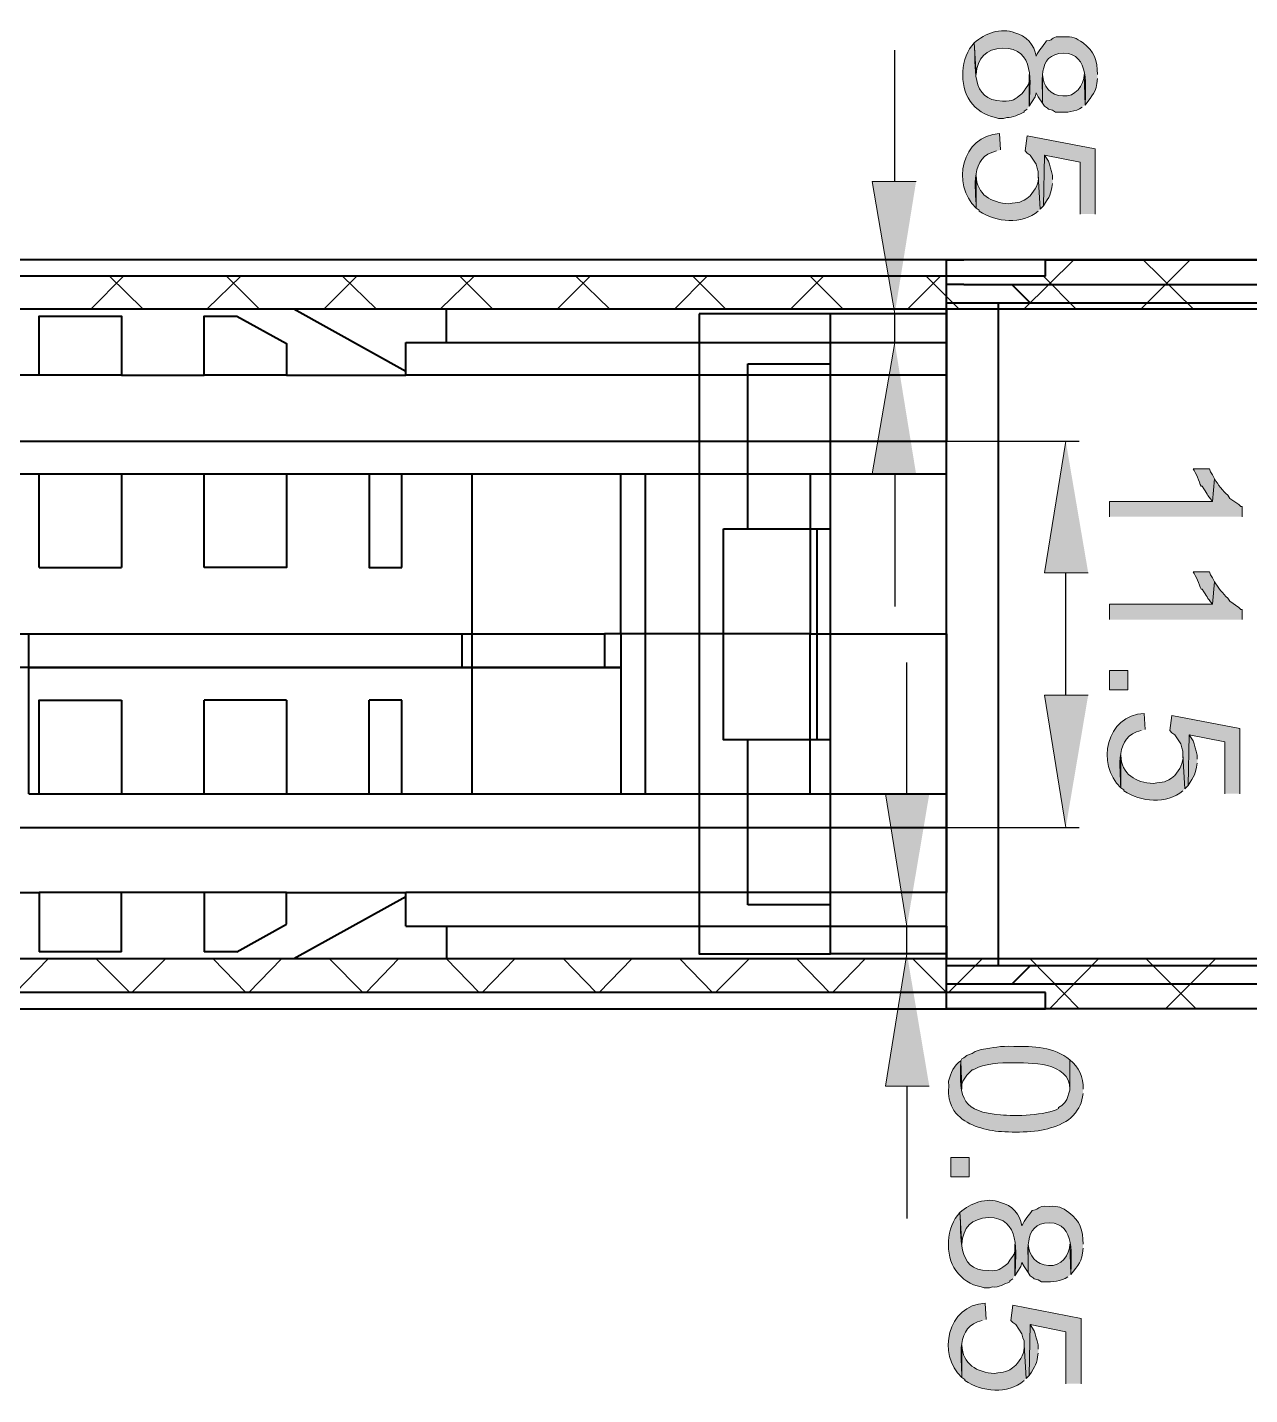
# Model space of a CAD drawing. Header units: inches. Extents: x 3 to 207, y 6 to 294.
# Drawn here: x 95.2 to 120.6, y 123.18 to 151.59 of the extents above; entities that cross this region are included whole.
import ezdxf

# ---------------------------------------------------------------- set-up
doc = ezdxf.new("R2010")
doc.units = ezdxf.units.IN
doc.header["$MEASUREMENT"] = 0
doc.layers.add('图层 1', color=7, linetype='Continuous')

msp = doc.modelspace()

# ---------------------------------------------------------------- hatches: boundary and pattern name
at = {"layer": '图层 1', "true_color": 0xffffff}
h = msp.add_hatch(color=7, dxfattribs=at)
edge = h.paths.add_edge_path()
edge.add_spline(control_points=[(117.433, 150.608), (117.43, 150.902), (117.374, 151.088), (117.136, 151.264), (116.987, 151.371), (116.921, 151.403), (116.734, 151.391), (116.432, 151.409), (116.569, 151.331), (116.374, 151.306), (116.301, 151.198), (116.217, 151.123), (116.163, 150.989), (116.124, 151.221), (115.949, 151.42), (115.718, 151.476), (115.427, 151.589), (115.092, 151.461), (114.872, 151.264), (114.872, 151.264), (114.914, 150.608), (114.914, 150.608), (114.932, 150.954), (115.119, 151.14), (115.464, 151.158), (116.147, 151.161), (116.033, 150.43), (116.015, 149.952), (116.015, 149.952), (116.141, 150.142), (116.141, 150.142), (116.141, 150.142), (116.163, 150.227), (116.163, 150.227), (116.163, 150.227), (116.205, 150.142), (116.205, 150.142), (116.205, 150.142), (116.29, 150.015), (116.29, 150.015), (116.316, 150.41), (116.146, 151.035), (116.734, 151.052), (117.281, 151.047), (117.181, 150.32), (117.179, 149.973), (117.331, 150.188), (117.413, 150.223), (117.433, 150.523)], knot_values=[0, 0, 0, 0, 0.352778, 0.352778, 0.352778, 0.705556, 0.705556, 0.705556, 1.058333, 1.058333, 1.058333, 1.411111, 1.411111, 1.411111, 1.763889, 1.763889, 1.763889, 2.116667, 2.116667, 2.116667, 2.469444, 2.469444, 2.469444, 2.822222, 2.822222, 2.822222, 3.175, 3.175, 3.175, 3.527778, 3.527778, 3.527778, 3.880556, 3.880556, 3.880556, 4.233333, 4.233333, 4.233333, 4.586111, 4.586111, 4.586111, 4.938889, 4.938889, 4.938889, 5.291667, 5.291667, 5.291667, 5.644444, 5.644444, 5.644444, 5.644444], degree=3, periodic=0)
edge.add_line((117.433, 150.523), (117.433, 150.608))
h = msp.add_hatch(color=7, dxfattribs=at)
edge = h.paths.add_edge_path()
edge.add_spline(control_points=[(116.015, 149.952), (116.015, 149.952), (116.015, 150.608), (116.015, 150.608), (116.026, 150.36), (115.992, 150.414), (115.866, 150.206), (115.697, 150.083), (115.695, 150.046), (115.464, 150.058), (114.77, 150.059), (114.922, 150.784), (114.872, 151.264), (114.584, 150.969), (114.56, 150.379), (114.787, 150.058), (114.926, 149.871), (115.084, 149.766), (115.316, 149.719), (115.316, 149.719), (115.379, 149.698), (115.379, 149.698), (115.379, 149.698), (115.485, 149.698), (115.485, 149.698), (115.485, 149.698), (115.549, 149.719), (115.549, 149.719), (115.681, 149.702), (115.793, 149.781), (115.909, 149.825), (115.909, 149.825), (115.909, 149.846), (115.909, 149.846), (115.909, 149.846), (115.972, 149.888), (115.972, 149.888)], knot_values=[0, 0, 0, 0, 0.352778, 0.352778, 0.352778, 0.705556, 0.705556, 0.705556, 1.058333, 1.058333, 1.058333, 1.411111, 1.411111, 1.411111, 1.763889, 1.763889, 1.763889, 2.116667, 2.116667, 2.116667, 2.469444, 2.469444, 2.469444, 2.822222, 2.822222, 2.822222, 3.175, 3.175, 3.175, 3.527778, 3.527778, 3.527778, 3.880556, 3.880556, 3.880556, 4.233333, 4.233333, 4.233333, 4.233333], degree=3, periodic=0)
edge.add_line((115.972, 149.888), (116.015, 149.952))
h = msp.add_hatch(color=7, dxfattribs=at)
edge = h.paths.add_edge_path()
edge.add_spline(control_points=[(117.179, 149.973), (117.179, 149.973), (117.157, 150.608), (117.157, 150.608), (117.154, 150.386), (116.974, 150.132), (116.713, 150.163), (116.455, 150.175), (116.308, 150.364), (116.29, 150.608), (116.29, 150.608), (116.29, 150.015), (116.29, 150.015), (116.29, 150.015), (116.332, 149.952), (116.332, 149.952), (116.332, 149.952), (116.396, 149.909), (116.396, 149.909), (116.396, 149.909), (116.417, 149.888), (116.417, 149.888), (116.417, 149.888), (116.501, 149.867), (116.501, 149.867), (116.501, 149.867), (116.565, 149.825), (116.565, 149.825), (116.565, 149.825), (116.628, 149.825), (116.628, 149.825), (116.795, 149.817), (116.975, 149.83), (117.115, 149.931)], knot_values=[0, 0, 0, 0, 0.352778, 0.352778, 0.352778, 0.705556, 0.705556, 0.705556, 1.058333, 1.058333, 1.058333, 1.411111, 1.411111, 1.411111, 1.763889, 1.763889, 1.763889, 2.116667, 2.116667, 2.116667, 2.469444, 2.469444, 2.469444, 2.822222, 2.822222, 2.822222, 3.175, 3.175, 3.175, 3.527778, 3.527778, 3.527778, 3.880556, 3.880556, 3.880556, 3.880556], degree=3, periodic=0)
edge.add_line((117.115, 149.931), (117.179, 149.973))
h = msp.add_hatch(color=7, dxfattribs=at)
edge = h.paths.add_edge_path()
edge.add_spline(control_points=[(115.422, 149.042), (115.422, 149.042), (115.401, 149.38), (115.401, 149.38), (114.605, 149.347), (114.394, 148.312), (114.914, 147.835), (114.907, 148.267), (114.773, 148.9), (115.337, 149.02)], knot_values=[0, 0, 0, 0, 0.352778, 0.352778, 0.352778, 0.705556, 0.705556, 0.705556, 1.058333, 1.058333, 1.058333, 1.058333], degree=3, periodic=0)
edge.add_line((115.337, 149.02), (115.422, 149.042))
for points in [[(117.39, 147.708), (117.39, 149.063), (115.972, 149.338), (115.93, 149.02), (115.972, 148.978), (116.036, 148.936), (116.163, 148.745), (116.184, 148.661), (116.205, 148.597), (116.205, 148.512), (116.247, 147.814), (116.311, 147.877), (116.332, 148.936), (117.073, 148.787), (117.073, 147.708)], [(113.665, 148.385), (112.755, 148.385), (113.221, 145.634)], [(113.665, 142.311), (112.755, 142.311), (113.221, 145.041)], [(117.242, 140.257), (116.332, 140.257), (116.776, 142.988)], [(117.242, 137.717), (116.332, 137.717), (116.776, 134.966)], [(120.396, 135.664), (120.396, 137.019), (118.978, 137.294), (118.935, 136.977), (118.978, 136.934), (119.041, 136.892), (119.168, 136.701), (119.19, 136.617), (119.211, 136.553), (119.211, 136.469), (119.253, 135.77), (119.316, 135.834), (119.338, 136.892), (120.078, 136.744), (120.078, 135.664)], [(113.94, 135.664), (113.03, 135.664), (113.475, 132.912)], [(113.94, 129.589), (113.03, 129.589), (113.475, 132.341)], [(117.094, 123.409), (117.094, 124.763), (115.676, 125.039), (115.634, 124.721), (115.676, 124.679), (115.739, 124.636), (115.866, 124.446), (115.887, 124.361), (115.909, 124.298), (115.909, 124.213), (115.951, 123.515), (116.015, 123.578), (116.036, 124.636), (116.776, 124.488), (116.776, 123.409)]]:
    msp.add_hatch(color=7, dxfattribs=at).paths.add_polyline_path(points)
h = msp.add_hatch(color=7, dxfattribs=at)
edge = h.paths.add_edge_path()
edge.add_spline(control_points=[(116.501, 148.428), (116.501, 148.428), (116.501, 148.512), (116.501, 148.512), (116.501, 148.512), (116.48, 148.597), (116.48, 148.597), (116.48, 148.597), (116.459, 148.661), (116.459, 148.661), (116.459, 148.661), (116.438, 148.745), (116.438, 148.745), (116.438, 148.745), (116.417, 148.809), (116.417, 148.809), (116.417, 148.809), (116.332, 148.936), (116.332, 148.936), (116.332, 148.936), (116.311, 147.877), (116.311, 147.877), (116.446, 148.089), (116.465, 148.109), (116.501, 148.343)], knot_values=[0, 0, 0, 0, 0.352778, 0.352778, 0.352778, 0.705556, 0.705556, 0.705556, 1.058333, 1.058333, 1.058333, 1.411111, 1.411111, 1.411111, 1.763889, 1.763889, 1.763889, 2.116667, 2.116667, 2.116667, 2.469444, 2.469444, 2.469444, 2.822222, 2.822222, 2.822222, 2.822222], degree=3, periodic=0)
edge.add_line((116.501, 148.343), (116.501, 148.428))
h = msp.add_hatch(color=7, dxfattribs=at)
edge = h.paths.add_edge_path()
edge.add_spline(control_points=[(116.247, 147.814), (116.247, 147.814), (116.205, 148.512), (116.205, 148.512), (116.221, 148.338), (116.137, 148.217), (116.036, 148.089), (115.838, 147.92), (115.806, 147.969), (115.591, 147.92), (115.227, 147.948), (114.924, 148.107), (114.914, 148.512), (114.914, 148.512), (114.914, 147.835), (114.914, 147.835), (114.914, 147.835), (114.977, 147.793), (114.977, 147.793), (114.977, 147.793), (114.977, 147.772), (114.977, 147.772), (115.333, 147.538), (115.861, 147.48), (116.205, 147.772)], knot_values=[0, 0, 0, 0, 0.352778, 0.352778, 0.352778, 0.705556, 0.705556, 0.705556, 1.058333, 1.058333, 1.058333, 1.411111, 1.411111, 1.411111, 1.763889, 1.763889, 1.763889, 2.116667, 2.116667, 2.116667, 2.469444, 2.469444, 2.469444, 2.822222, 2.822222, 2.822222, 2.822222], degree=3, periodic=0)
edge.add_line((116.205, 147.772), (116.247, 147.814))
h = msp.add_hatch(color=7, dxfattribs=at)
edge = h.paths.add_edge_path()
edge.add_spline(control_points=[(119.867, 142.205), (119.867, 142.205), (119.825, 142.289), (119.825, 142.289), (119.825, 142.289), (119.782, 142.353), (119.782, 142.353), (119.782, 142.353), (119.761, 142.416), (119.761, 142.416), (119.761, 142.416), (119.422, 142.416), (119.422, 142.416), (119.485, 142.34), (119.538, 142.145), (119.592, 142.056), (119.592, 142.056), (119.613, 142.056), (119.613, 142.056), (119.713, 141.889), (119.704, 141.892), (119.825, 141.739)], knot_values=[0, 0, 0, 0, 0.352778, 0.352778, 0.352778, 0.705556, 0.705556, 0.705556, 1.058333, 1.058333, 1.058333, 1.411111, 1.411111, 1.411111, 1.763889, 1.763889, 1.763889, 2.116667, 2.116667, 2.116667, 2.469444, 2.469444, 2.469444, 2.469444], degree=3, periodic=0)
edge.add_line((119.825, 141.739), (119.867, 142.205))
h = msp.add_hatch(color=7, dxfattribs=at)
edge = h.paths.add_edge_path()
edge.add_spline(control_points=[(120.438, 141.422), (120.438, 141.422), (120.438, 141.633), (120.438, 141.633), (120.438, 141.633), (120.417, 141.633), (120.417, 141.633), (120.417, 141.633), (120.375, 141.675), (120.375, 141.675), (120.375, 141.675), (120.184, 141.803), (120.184, 141.803), (120.184, 141.803), (120.142, 141.866), (120.142, 141.866), (120.044, 141.954), (119.938, 142.094), (119.867, 142.205), (119.867, 142.205), (119.825, 141.739), (119.825, 141.739), (119.825, 141.739), (117.687, 141.739), (117.687, 141.739), (117.687, 141.739), (117.687, 141.422), (117.687, 141.422)], knot_values=[0, 0, 0, 0, 0.352778, 0.352778, 0.352778, 0.705556, 0.705556, 0.705556, 1.058333, 1.058333, 1.058333, 1.411111, 1.411111, 1.411111, 1.763889, 1.763889, 1.763889, 2.116667, 2.116667, 2.116667, 2.469444, 2.469444, 2.469444, 2.822222, 2.822222, 2.822222, 3.175, 3.175, 3.175, 3.175], degree=3, periodic=0)
edge.add_line((117.687, 141.422), (120.438, 141.422))
h = msp.add_hatch(color=7, dxfattribs=at)
edge = h.paths.add_edge_path()
edge.add_spline(control_points=[(120.438, 139.284), (120.438, 139.284), (120.438, 139.495), (120.438, 139.495), (120.438, 139.495), (120.417, 139.495), (120.417, 139.495), (120.417, 139.495), (120.375, 139.538), (120.375, 139.538), (120.375, 139.538), (120.184, 139.665), (120.184, 139.665), (120.184, 139.665), (120.142, 139.728), (120.142, 139.728), (120.044, 139.817), (119.938, 139.956), (119.867, 140.067), (119.867, 140.067), (119.825, 139.601), (119.825, 139.601), (119.825, 139.601), (117.687, 139.601), (117.687, 139.601), (117.687, 139.601), (117.687, 139.284), (117.687, 139.284)], knot_values=[0, 0, 0, 0, 0.352778, 0.352778, 0.352778, 0.705556, 0.705556, 0.705556, 1.058333, 1.058333, 1.058333, 1.411111, 1.411111, 1.411111, 1.763889, 1.763889, 1.763889, 2.116667, 2.116667, 2.116667, 2.469444, 2.469444, 2.469444, 2.822222, 2.822222, 2.822222, 3.175, 3.175, 3.175, 3.175], degree=3, periodic=0)
edge.add_line((117.687, 139.284), (120.438, 139.284))
h = msp.add_hatch(color=7, dxfattribs=at)
edge = h.paths.add_edge_path()
edge.add_spline(control_points=[(119.867, 140.067), (119.867, 140.067), (119.825, 140.152), (119.825, 140.152), (119.825, 140.152), (119.782, 140.215), (119.782, 140.215), (119.782, 140.215), (119.761, 140.278), (119.761, 140.278), (119.761, 140.278), (119.422, 140.278), (119.422, 140.278), (119.485, 140.202), (119.538, 140.007), (119.592, 139.919), (119.592, 139.919), (119.613, 139.919), (119.613, 139.919), (119.713, 139.751), (119.704, 139.754), (119.825, 139.601)], knot_values=[0, 0, 0, 0, 0.352778, 0.352778, 0.352778, 0.705556, 0.705556, 0.705556, 1.058333, 1.058333, 1.058333, 1.411111, 1.411111, 1.411111, 1.763889, 1.763889, 1.763889, 2.116667, 2.116667, 2.116667, 2.469444, 2.469444, 2.469444, 2.469444], degree=3, periodic=0)
edge.add_line((119.825, 139.601), (119.867, 140.067))
h = msp.add_hatch(color=7, dxfattribs=at)
h.dxf.hatch_style = 2
h.paths.add_polyline_path([(117.687, 137.823), (118.068, 137.823), (118.068, 138.225), (117.687, 138.225)])
h = msp.add_hatch(color=7, dxfattribs=at)
edge = h.paths.add_edge_path()
edge.add_spline(control_points=[(118.428, 136.998), (118.428, 136.998), (118.406, 137.336), (118.406, 137.336), (117.611, 137.303), (117.4, 136.269), (117.919, 135.791), (117.913, 136.223), (117.779, 136.856), (118.343, 136.977)], knot_values=[0, 0, 0, 0, 0.352778, 0.352778, 0.352778, 0.705556, 0.705556, 0.705556, 1.058333, 1.058333, 1.058333, 1.058333], degree=3, periodic=0)
edge.add_line((118.343, 136.977), (118.428, 136.998))
h = msp.add_hatch(color=7, dxfattribs=at)
edge = h.paths.add_edge_path()
edge.add_spline(control_points=[(119.507, 136.384), (119.507, 136.384), (119.507, 136.469), (119.507, 136.469), (119.507, 136.469), (119.486, 136.553), (119.486, 136.553), (119.486, 136.553), (119.465, 136.617), (119.465, 136.617), (119.465, 136.617), (119.444, 136.701), (119.444, 136.701), (119.444, 136.701), (119.422, 136.765), (119.422, 136.765), (119.422, 136.765), (119.338, 136.892), (119.338, 136.892), (119.338, 136.892), (119.316, 135.834), (119.316, 135.834), (119.451, 136.045), (119.47, 136.065), (119.507, 136.299)], knot_values=[0, 0, 0, 0, 0.352778, 0.352778, 0.352778, 0.705556, 0.705556, 0.705556, 1.058333, 1.058333, 1.058333, 1.411111, 1.411111, 1.411111, 1.763889, 1.763889, 1.763889, 2.116667, 2.116667, 2.116667, 2.469444, 2.469444, 2.469444, 2.822222, 2.822222, 2.822222, 2.822222], degree=3, periodic=0)
edge.add_line((119.507, 136.299), (119.507, 136.384))
h = msp.add_hatch(color=7, dxfattribs=at)
edge = h.paths.add_edge_path()
edge.add_spline(control_points=[(119.253, 135.77), (119.253, 135.77), (119.211, 136.469), (119.211, 136.469), (119.226, 136.295), (119.142, 136.173), (119.041, 136.045), (118.844, 135.877), (118.811, 135.925), (118.597, 135.876), (118.233, 135.904), (117.93, 136.063), (117.919, 136.469), (117.919, 136.469), (117.919, 135.791), (117.919, 135.791), (117.919, 135.791), (117.983, 135.749), (117.983, 135.749), (117.983, 135.749), (117.983, 135.728), (117.983, 135.728), (118.339, 135.494), (118.867, 135.436), (119.211, 135.728)], knot_values=[0, 0, 0, 0, 0.352778, 0.352778, 0.352778, 0.705556, 0.705556, 0.705556, 1.058333, 1.058333, 1.058333, 1.411111, 1.411111, 1.411111, 1.763889, 1.763889, 1.763889, 2.116667, 2.116667, 2.116667, 2.469444, 2.469444, 2.469444, 2.822222, 2.822222, 2.822222, 2.822222], degree=3, periodic=0)
edge.add_line((119.211, 135.728), (119.253, 135.77))
h = msp.add_hatch(color=7, dxfattribs=at)
edge = h.paths.add_edge_path()
edge.add_spline(control_points=[(116.861, 130.14), (116.533, 130.405), (116.102, 130.423), (115.697, 130.415), (115.391, 130.432), (115.293, 130.386), (115.02, 130.351), (115.02, 130.351), (114.893, 130.309), (114.893, 130.309), (114.893, 130.309), (114.829, 130.267), (114.829, 130.267), (114.829, 130.267), (114.766, 130.246), (114.766, 130.246), (114.766, 130.246), (114.723, 130.224), (114.723, 130.224), (114.723, 130.224), (114.66, 130.182), (114.66, 130.182), (114.66, 130.182), (114.618, 130.161), (114.618, 130.161), (114.618, 130.161), (114.596, 130.119), (114.596, 130.119), (114.596, 130.119), (114.618, 129.526), (114.618, 129.526), (114.618, 129.526), (114.618, 129.632), (114.618, 129.632), (114.618, 129.632), (114.639, 129.695), (114.639, 129.695), (114.639, 129.695), (114.723, 129.822), (114.723, 129.822), (114.723, 129.822), (114.829, 129.928), (114.829, 129.928), (114.829, 129.928), (114.85, 129.928), (114.85, 129.928), (114.85, 129.928), (114.893, 129.949), (114.893, 129.949), (115.038, 130.051), (115.459, 130.08), (115.634, 130.076), (116.03, 130.074), (116.859, 130.103), (116.861, 129.526)], knot_values=[0, 0, 0, 0, 0.352778, 0.352778, 0.352778, 0.705556, 0.705556, 0.705556, 1.058333, 1.058333, 1.058333, 1.411111, 1.411111, 1.411111, 1.763889, 1.763889, 1.763889, 2.116667, 2.116667, 2.116667, 2.469444, 2.469444, 2.469444, 2.822222, 2.822222, 2.822222, 3.175, 3.175, 3.175, 3.527778, 3.527778, 3.527778, 3.880556, 3.880556, 3.880556, 4.233333, 4.233333, 4.233333, 4.586111, 4.586111, 4.586111, 4.938889, 4.938889, 4.938889, 5.291667, 5.291667, 5.291667, 5.644444, 5.644444, 5.644444, 5.997222, 5.997222, 5.997222, 6.35, 6.35, 6.35, 6.35], degree=3, periodic=0)
edge.add_line((116.861, 129.526), (116.861, 130.14))
h = msp.add_hatch(color=7, dxfattribs=at)
edge = h.paths.add_edge_path()
edge.add_spline(control_points=[(117.136, 129.526), (117.143, 129.781), (117.058, 129.979), (116.861, 130.14), (116.861, 130.14), (116.861, 129.505), (116.861, 129.505), (116.861, 129.505), (116.798, 129.314), (116.798, 129.314), (116.798, 129.314), (116.755, 129.251), (116.755, 129.251), (116.755, 129.251), (116.692, 129.187), (116.692, 129.187), (116.692, 129.187), (116.628, 129.145), (116.628, 129.145), (116.628, 129.145), (116.628, 129.124), (116.628, 129.124), (116.372, 128.986), (115.711, 128.954), (115.422, 128.997), (114.648, 129.059), (114.549, 129.297), (114.596, 130.119), (114.445, 130.026), (114.385, 129.859), (114.342, 129.695), (114.35, 129.364), (114.301, 129.389), (114.448, 129.082), (114.657, 128.806), (114.992, 128.706), (115.316, 128.658), (115.624, 128.621), (116.167, 128.621), (116.459, 128.722), (116.599, 128.755), (116.833, 128.861), (116.925, 128.975), (117.072, 129.142), (117.106, 129.234), (117.136, 129.441)], knot_values=[0, 0, 0, 0, 0.352778, 0.352778, 0.352778, 0.705556, 0.705556, 0.705556, 1.058333, 1.058333, 1.058333, 1.411111, 1.411111, 1.411111, 1.763889, 1.763889, 1.763889, 2.116667, 2.116667, 2.116667, 2.469444, 2.469444, 2.469444, 2.822222, 2.822222, 2.822222, 3.175, 3.175, 3.175, 3.527778, 3.527778, 3.527778, 3.880556, 3.880556, 3.880556, 4.233333, 4.233333, 4.233333, 4.586111, 4.586111, 4.586111, 4.938889, 4.938889, 4.938889, 5.291667, 5.291667, 5.291667, 5.291667], degree=3, periodic=0)
edge.add_line((117.136, 129.441), (117.136, 129.526))
h = msp.add_hatch(color=7, dxfattribs=at)
h.dxf.hatch_style = 2
h.paths.add_polyline_path([(114.385, 127.706), (114.766, 127.706), (114.766, 128.108), (114.385, 128.108)])
h = msp.add_hatch(color=7, dxfattribs=at)
edge = h.paths.add_edge_path()
edge.add_spline(control_points=[(117.136, 126.309), (117.134, 126.603), (117.078, 126.789), (116.84, 126.965), (116.691, 127.072), (116.624, 127.103), (116.438, 127.092), (116.136, 127.109), (116.273, 127.031), (116.078, 127.007), (116.004, 126.899), (115.92, 126.824), (115.866, 126.69), (115.828, 126.921), (115.653, 127.121), (115.422, 127.176), (115.13, 127.289), (114.796, 127.162), (114.575, 126.965), (114.575, 126.965), (114.618, 126.309), (114.618, 126.309), (114.636, 126.654), (114.823, 126.841), (115.168, 126.859), (115.85, 126.862), (115.737, 126.131), (115.718, 125.652), (115.718, 125.652), (115.845, 125.843), (115.845, 125.843), (115.845, 125.843), (115.866, 125.928), (115.866, 125.928), (115.866, 125.928), (115.909, 125.843), (115.909, 125.843), (115.909, 125.843), (115.993, 125.716), (115.993, 125.716), (116.02, 126.111), (115.85, 126.736), (116.438, 126.753), (116.985, 126.748), (116.885, 126.021), (116.882, 125.674), (117.035, 125.888), (117.117, 125.924), (117.136, 126.224)], knot_values=[0, 0, 0, 0, 0.352778, 0.352778, 0.352778, 0.705556, 0.705556, 0.705556, 1.058333, 1.058333, 1.058333, 1.411111, 1.411111, 1.411111, 1.763889, 1.763889, 1.763889, 2.116667, 2.116667, 2.116667, 2.469444, 2.469444, 2.469444, 2.822222, 2.822222, 2.822222, 3.175, 3.175, 3.175, 3.527778, 3.527778, 3.527778, 3.880556, 3.880556, 3.880556, 4.233333, 4.233333, 4.233333, 4.586111, 4.586111, 4.586111, 4.938889, 4.938889, 4.938889, 5.291667, 5.291667, 5.291667, 5.644444, 5.644444, 5.644444, 5.644444], degree=3, periodic=0)
edge.add_line((117.136, 126.224), (117.136, 126.309))
h = msp.add_hatch(color=7, dxfattribs=at)
edge = h.paths.add_edge_path()
edge.add_spline(control_points=[(115.718, 125.652), (115.718, 125.652), (115.718, 126.309), (115.718, 126.309), (115.73, 126.061), (115.695, 126.115), (115.57, 125.907), (115.401, 125.784), (115.398, 125.747), (115.168, 125.758), (114.474, 125.759), (114.626, 126.485), (114.575, 126.965), (114.287, 126.67), (114.264, 126.079), (114.491, 125.758), (114.63, 125.571), (114.788, 125.466), (115.02, 125.419), (115.02, 125.419), (115.083, 125.398), (115.083, 125.398), (115.083, 125.398), (115.189, 125.398), (115.189, 125.398), (115.189, 125.398), (115.253, 125.419), (115.253, 125.419), (115.385, 125.403), (115.496, 125.481), (115.612, 125.525), (115.612, 125.525), (115.612, 125.547), (115.612, 125.547), (115.612, 125.547), (115.676, 125.589), (115.676, 125.589)], knot_values=[0, 0, 0, 0, 0.352778, 0.352778, 0.352778, 0.705556, 0.705556, 0.705556, 1.058333, 1.058333, 1.058333, 1.411111, 1.411111, 1.411111, 1.763889, 1.763889, 1.763889, 2.116667, 2.116667, 2.116667, 2.469444, 2.469444, 2.469444, 2.822222, 2.822222, 2.822222, 3.175, 3.175, 3.175, 3.527778, 3.527778, 3.527778, 3.880556, 3.880556, 3.880556, 4.233333, 4.233333, 4.233333, 4.233333], degree=3, periodic=0)
edge.add_line((115.676, 125.589), (115.718, 125.652))
h = msp.add_hatch(color=7, dxfattribs=at)
edge = h.paths.add_edge_path()
edge.add_spline(control_points=[(116.882, 125.674), (116.882, 125.674), (116.861, 126.309), (116.861, 126.309), (116.858, 126.087), (116.677, 125.833), (116.417, 125.864), (116.158, 125.876), (116.012, 126.065), (115.993, 126.309), (115.993, 126.309), (115.993, 125.716), (115.993, 125.716), (115.993, 125.716), (116.036, 125.652), (116.036, 125.652), (116.036, 125.652), (116.099, 125.61), (116.099, 125.61), (116.099, 125.61), (116.12, 125.589), (116.12, 125.589), (116.12, 125.589), (116.205, 125.568), (116.205, 125.568), (116.205, 125.568), (116.269, 125.525), (116.269, 125.525), (116.269, 125.525), (116.332, 125.525), (116.332, 125.525), (116.499, 125.518), (116.679, 125.531), (116.819, 125.631)], knot_values=[0, 0, 0, 0, 0.352778, 0.352778, 0.352778, 0.705556, 0.705556, 0.705556, 1.058333, 1.058333, 1.058333, 1.411111, 1.411111, 1.411111, 1.763889, 1.763889, 1.763889, 2.116667, 2.116667, 2.116667, 2.469444, 2.469444, 2.469444, 2.822222, 2.822222, 2.822222, 3.175, 3.175, 3.175, 3.527778, 3.527778, 3.527778, 3.880556, 3.880556, 3.880556, 3.880556], degree=3, periodic=0)
edge.add_line((116.819, 125.631), (116.882, 125.674))
h = msp.add_hatch(color=7, dxfattribs=at)
edge = h.paths.add_edge_path()
edge.add_spline(control_points=[(115.125, 124.742), (115.125, 124.742), (115.104, 125.081), (115.104, 125.081), (114.309, 125.048), (114.098, 124.013), (114.618, 123.536), (114.61, 123.967), (114.476, 124.6), (115.041, 124.721)], knot_values=[0, 0, 0, 0, 0.352778, 0.352778, 0.352778, 0.705556, 0.705556, 0.705556, 1.058333, 1.058333, 1.058333, 1.058333], degree=3, periodic=0)
edge.add_line((115.041, 124.721), (115.125, 124.742))
h = msp.add_hatch(color=7, dxfattribs=at)
edge = h.paths.add_edge_path()
edge.add_spline(control_points=[(116.205, 124.129), (116.205, 124.129), (116.205, 124.213), (116.205, 124.213), (116.205, 124.213), (116.184, 124.298), (116.184, 124.298), (116.184, 124.298), (116.163, 124.361), (116.163, 124.361), (116.163, 124.361), (116.141, 124.446), (116.141, 124.446), (116.141, 124.446), (116.12, 124.51), (116.12, 124.51), (116.12, 124.51), (116.036, 124.636), (116.036, 124.636), (116.036, 124.636), (116.015, 123.578), (116.015, 123.578), (116.15, 123.79), (116.168, 123.81), (116.205, 124.044)], knot_values=[0, 0, 0, 0, 0.352778, 0.352778, 0.352778, 0.705556, 0.705556, 0.705556, 1.058333, 1.058333, 1.058333, 1.411111, 1.411111, 1.411111, 1.763889, 1.763889, 1.763889, 2.116667, 2.116667, 2.116667, 2.469444, 2.469444, 2.469444, 2.822222, 2.822222, 2.822222, 2.822222], degree=3, periodic=0)
edge.add_line((116.205, 124.044), (116.205, 124.129))
h = msp.add_hatch(color=7, dxfattribs=at)
edge = h.paths.add_edge_path()
edge.add_spline(control_points=[(115.951, 123.515), (115.951, 123.515), (115.909, 124.213), (115.909, 124.213), (115.925, 124.039), (115.841, 123.917), (115.739, 123.79), (115.542, 123.621), (115.509, 123.669), (115.295, 123.62), (114.93, 123.648), (114.628, 123.807), (114.618, 124.213), (114.618, 124.213), (114.618, 123.536), (114.618, 123.536), (114.618, 123.536), (114.681, 123.493), (114.681, 123.493), (114.681, 123.493), (114.681, 123.472), (114.681, 123.472), (115.037, 123.239), (115.565, 123.181), (115.909, 123.472)], knot_values=[0, 0, 0, 0, 0.352778, 0.352778, 0.352778, 0.705556, 0.705556, 0.705556, 1.058333, 1.058333, 1.058333, 1.411111, 1.411111, 1.411111, 1.763889, 1.763889, 1.763889, 2.116667, 2.116667, 2.116667, 2.469444, 2.469444, 2.469444, 2.822222, 2.822222, 2.822222, 2.822222], degree=3, periodic=0)
edge.add_line((115.909, 123.472), (115.951, 123.515))

# ---------------------------------------------------------------- linework, layer by layer
at = {"layer": '图层 1', "color": 7, "lineweight": 25, "true_color": 0xffffff}
for points in [[(113.221, 148.385), (113.221, 151.116)], [(113.284, 145.634), (112.945, 145.634)], [(113.221, 145.041), (113.221, 145.634)], [(113.284, 145.041), (112.945, 145.041)], [(114.3, 142.988), (117.052, 142.988)], [(113.221, 142.311), (113.221, 139.559)], [(116.776, 137.717), (116.776, 140.257)], [(113.475, 135.664), (113.475, 138.395)], [(114.3, 134.966), (117.052, 134.966)], [(113.961, 132.912), (113.199, 132.912)], [(113.475, 132.341), (113.475, 132.912)], [(113.961, 132.341), (113.199, 132.341)], [(113.475, 129.589), (113.475, 126.838)]]:
    msp.add_lwpolyline(points, dxfattribs=at)
at = {"layer": '图层 1', "lineweight": 0}
for points in [[(117.39, 147.708), (117.39, 149.063), (115.972, 149.338), (115.93, 149.02), (115.972, 148.978), (116.036, 148.936), (116.163, 148.745), (116.184, 148.661), (116.205, 148.597), (116.205, 148.512), (116.247, 147.814), (116.311, 147.877), (116.332, 148.936), (117.073, 148.787), (117.073, 147.708)], [(113.665, 148.385), (112.755, 148.385), (113.221, 145.634)], [(113.665, 142.311), (112.755, 142.311), (113.221, 145.041)], [(117.242, 140.257), (116.332, 140.257), (116.776, 142.988)], [(117.687, 137.823), (118.068, 137.823), (118.068, 138.225), (117.687, 138.225), (117.687, 137.823)], [(117.242, 137.717), (116.332, 137.717), (116.776, 134.966)], [(120.396, 135.664), (120.396, 137.019), (118.978, 137.294), (118.935, 136.977), (118.978, 136.934), (119.041, 136.892), (119.168, 136.701), (119.19, 136.617), (119.211, 136.553), (119.211, 136.469), (119.253, 135.77), (119.316, 135.834), (119.338, 136.892), (120.078, 136.744), (120.078, 135.664)], [(113.94, 135.664), (113.03, 135.664), (113.475, 132.912)], [(113.94, 129.589), (113.03, 129.589), (113.475, 132.341)], [(114.385, 127.706), (114.766, 127.706), (114.766, 128.108), (114.385, 128.108), (114.385, 127.706)], [(117.094, 123.409), (117.094, 124.763), (115.676, 125.039), (115.634, 124.721), (115.676, 124.679), (115.739, 124.636), (115.866, 124.446), (115.887, 124.361), (115.909, 124.298), (115.909, 124.213), (115.951, 123.515), (116.015, 123.578), (116.036, 124.636), (116.776, 124.488), (116.776, 123.409)]]:
    msp.add_lwpolyline(points, dxfattribs=at)
at = {"layer": '图层 1', "color": 7, "lineweight": 40, "true_color": 0xffffff}
for points in [[(114.3, 146.756), (80.687, 146.756)], [(116.353, 146.417), (116.353, 146.756), (114.3, 146.756)], [(114.3, 145.867), (114.3, 146.756), (114.66, 146.756)], [(135.848, 146.756), (114.66, 146.756)], [(116.353, 146.756), (136.229, 146.756)], [(116.353, 146.417), (78.634, 146.417)], [(114.66, 146.247), (114.3, 146.247)], [(114.66, 146.247), (128.693, 146.247)], [(115.655, 146.247), (116.036, 145.867)], [(76.412, 145.74), (134.853, 145.74)], [(100.732, 145.74), (103.061, 144.448)], [(103.907, 145.041), (103.907, 145.74)], [(114.3, 145.867), (116.036, 145.867)], [(114.3, 132.087), (114.3, 145.867)], [(114.3, 145.74), (114.3, 144.364)], [(115.379, 132.087), (115.379, 145.867)], [(116.036, 145.867), (128.693, 145.867)], [(95.441, 144.364), (95.441, 145.591), (97.155, 145.591), (97.155, 144.364), (98.869, 144.364), (98.869, 145.591), (99.547, 145.591), (100.584, 145.02), (100.584, 144.364), (103.061, 144.364)], [(111.887, 145.634), (109.156, 145.634)], [(109.156, 145.634), (109.156, 132.341), (111.887, 132.341)], [(114.3, 132.341), (111.887, 132.341), (111.887, 145.634)], [(114.3, 145.634), (111.887, 145.634)], [(103.061, 144.364), (103.061, 145.041)], [(103.061, 145.041), (114.3, 145.041)], [(110.172, 144.597), (111.887, 144.597)], [(110.172, 141.168), (110.172, 144.597)], [(95.441, 144.364), (93.726, 144.364)], [(97.155, 144.364), (95.441, 144.364)], [(100.584, 144.364), (98.869, 144.364)], [(114.3, 144.364), (103.061, 144.364)], [(114.3, 144.364), (114.3, 142.988)], [(76.158, 142.988), (114.3, 142.988)], [(114.3, 138.988), (114.3, 142.988)], [(76.158, 142.311), (114.3, 142.311)], [(95.441, 140.363), (95.441, 142.311)], [(97.155, 142.311), (97.155, 140.363)], [(100.584, 142.311), (100.584, 140.363), (98.869, 140.363)], [(98.869, 140.363), (98.869, 142.311)], [(102.298, 142.311), (102.298, 140.363), (102.976, 140.363)], [(102.976, 140.363), (102.976, 142.311)], [(104.436, 142.311), (104.436, 138.289), (107.527, 138.289)], [(108.035, 138.988), (107.527, 138.988), (107.527, 142.311)], [(108.035, 142.311), (108.035, 138.988)], [(111.464, 142.311), (111.464, 138.988), (114.3, 138.988)], [(110.172, 133.357), (110.172, 136.786), (109.665, 136.786), (109.665, 141.168)], [(109.665, 141.168), (110.172, 141.168)], [(110.172, 141.168), (111.887, 141.168)], [(111.612, 136.786), (111.612, 141.168)], [(95.441, 140.363), (97.155, 140.363)], [(94.192, 138.988), (95.229, 138.988)], [(95.229, 138.988), (104.225, 138.988)], [(95.229, 135.664), (95.229, 138.988)], [(104.225, 138.988), (107.188, 138.988)], [(104.225, 138.988), (104.225, 138.289)], [(107.527, 138.988), (107.527, 138.289), (104.436, 138.289)], [(108.035, 138.988), (107.188, 138.988)], [(107.188, 138.988), (107.188, 138.289)], [(107.527, 138.988), (107.527, 138.289)], [(111.464, 138.988), (108.035, 138.988)], [(111.464, 138.988), (108.035, 138.988), (108.035, 135.664)], [(111.464, 135.664), (111.464, 138.988), (114.3, 138.988)], [(114.3, 138.988), (114.3, 134.966)], [(104.436, 138.289), (74.782, 138.289)], [(95.229, 138.289), (104.436, 138.289)], [(104.436, 138.289), (104.436, 135.664)], [(107.527, 138.289), (107.527, 135.664)], [(95.441, 135.664), (95.441, 137.612), (97.155, 137.612)], [(97.155, 137.612), (97.155, 135.664)], [(100.584, 137.612), (98.869, 137.612)], [(98.869, 135.664), (98.869, 137.612)], [(100.584, 137.612), (100.584, 135.664)], [(102.976, 137.612), (102.298, 137.612)], [(102.298, 135.664), (102.298, 137.612)], [(102.976, 135.664), (102.976, 137.612)], [(111.887, 136.786), (110.172, 136.786)], [(95.229, 135.664), (114.3, 135.664)], [(76.158, 134.966), (114.3, 134.966)], [(114.3, 134.966), (114.3, 133.611)], [(92.011, 133.611), (95.441, 133.611)], [(98.869, 133.611), (95.441, 133.611)], [(95.441, 133.611), (95.441, 132.383)], [(97.155, 132.383), (97.155, 133.611)], [(100.584, 132.955), (100.584, 133.611), (98.869, 133.611)], [(98.869, 133.611), (98.869, 132.383)], [(100.584, 133.611), (103.061, 133.611)], [(103.061, 133.526), (100.732, 132.235)], [(114.3, 133.611), (103.061, 133.611)], [(103.061, 132.912), (103.061, 133.611)], [(114.3, 132.912), (114.3, 133.611)], [(111.887, 133.357), (110.172, 133.357)], [(99.547, 132.383), (100.584, 132.955)], [(103.061, 132.912), (114.3, 132.912)], [(103.907, 132.912), (103.907, 132.235)], [(114.3, 132.912), (114.3, 132.235)], [(97.155, 132.383), (95.441, 132.383)], [(99.547, 132.383), (98.869, 132.383)], [(134.853, 132.235), (69.384, 132.235)], [(116.036, 132.087), (114.3, 132.087)], [(114.3, 131.198), (114.3, 132.087)], [(115.655, 131.706), (116.036, 132.087)], [(128.693, 132.087), (116.036, 132.087)], [(116.353, 131.537), (78.634, 131.537)], [(114.66, 131.706), (114.3, 131.706)], [(114.3, 131.198), (116.353, 131.198), (116.353, 131.537)], [(128.693, 131.706), (114.66, 131.706)], [(80.687, 131.198), (114.3, 131.198)], [(114.66, 131.198), (114.3, 131.198)], [(135.848, 131.198), (114.66, 131.198)], [(136.229, 131.198), (116.353, 131.198)]]:
    msp.add_lwpolyline(points, dxfattribs=at)
at = {"layer": '图层 1', "color": 7, "lineweight": 13, "true_color": 0xffffff}
for points in [[(115.909, 145.74), (116.946, 146.756)], [(118.343, 145.74), (119.359, 146.756)], [(118.385, 146.756), (119.422, 145.74)], [(96.52, 145.74), (97.197, 146.417)], [(96.901, 146.417), (97.6, 145.74)], [(98.933, 145.74), (99.631, 146.417)], [(99.335, 146.417), (100.012, 145.74)], [(101.367, 145.74), (102.044, 146.417)], [(101.748, 146.417), (102.447, 145.74)], [(103.78, 145.74), (104.479, 146.417)], [(104.182, 146.417), (104.86, 145.74)], [(106.214, 145.74), (106.892, 146.417)], [(106.595, 146.417), (107.294, 145.74)], [(108.649, 145.74), (109.326, 146.417)], [(109.029, 146.417), (109.707, 145.74)], [(111.062, 145.74), (111.739, 146.417)], [(111.464, 146.417), (112.141, 145.74)], [(113.496, 145.74), (114.173, 146.417)], [(113.877, 146.417), (114.554, 145.74)], [(116.311, 146.417), (116.988, 145.74)], [(94.954, 131.537), (95.631, 132.235)], [(96.626, 132.235), (97.324, 131.537)], [(97.367, 131.537), (98.065, 132.235)], [(99.06, 132.235), (99.737, 131.537)], [(99.801, 131.537), (100.478, 132.235)], [(101.473, 132.235), (102.172, 131.537)], [(102.235, 131.537), (102.912, 132.235)], [(103.907, 132.235), (104.584, 131.537)], [(104.648, 131.537), (105.325, 132.235)], [(106.341, 132.235), (107.019, 131.537)], [(107.082, 131.537), (107.759, 132.235)], [(108.754, 132.235), (109.432, 131.537)], [(109.495, 131.537), (110.194, 132.235)], [(111.188, 132.235), (111.866, 131.537)], [(111.929, 131.537), (112.607, 132.235)], [(113.601, 132.235), (114.3, 131.537)], [(114.342, 131.537), (115.041, 132.235)], [(116.036, 132.235), (117.052, 131.198)], [(116.438, 131.198), (117.454, 132.235)], [(118.449, 132.235), (119.486, 131.198)], [(118.851, 131.198), (119.888, 132.235)]]:
    msp.add_lwpolyline(points, dxfattribs=at)
at = {"layer": '图层 1', "lineweight": 0}
for points, knots in [([(117.433, 150.608), (117.43, 150.902), (117.374, 151.088), (117.136, 151.264), (116.987, 151.371), (116.921, 151.403), (116.734, 151.391), (116.432, 151.409), (116.569, 151.331), (116.374, 151.306), (116.301, 151.198), (116.217, 151.123), (116.163, 150.989), (116.124, 151.221), (115.949, 151.42), (115.718, 151.476), (115.427, 151.589), (115.092, 151.461), (114.872, 151.264), (114.872, 151.264), (114.914, 150.608), (114.914, 150.608), (114.932, 150.954), (115.119, 151.14), (115.464, 151.158), (116.147, 151.161), (116.033, 150.43), (116.015, 149.952), (116.015, 149.952), (116.141, 150.142), (116.141, 150.142), (116.141, 150.142), (116.163, 150.227), (116.163, 150.227), (116.163, 150.227), (116.205, 150.142), (116.205, 150.142), (116.205, 150.142), (116.29, 150.015), (116.29, 150.015), (116.316, 150.41), (116.146, 151.035), (116.734, 151.052), (117.281, 151.047), (117.181, 150.32), (117.179, 149.973), (117.331, 150.188), (117.413, 150.223), (117.433, 150.523)], [0, 0, 0, 0, 1, 1, 1, 2, 2, 2, 3, 3, 3, 4, 4, 4, 5, 5, 5, 6, 6, 6, 7, 7, 7, 8, 8, 8, 9, 9, 9, 10, 10, 10, 11, 11, 11, 12, 12, 12, 13, 13, 13, 14, 14, 14, 15, 15, 15, 16, 16, 16, 16]), ([(116.015, 149.952), (116.015, 149.952), (116.015, 150.608), (116.015, 150.608), (116.026, 150.36), (115.992, 150.414), (115.866, 150.206), (115.697, 150.083), (115.695, 150.046), (115.464, 150.058), (114.77, 150.059), (114.922, 150.784), (114.872, 151.264), (114.584, 150.969), (114.56, 150.379), (114.787, 150.058), (114.926, 149.871), (115.084, 149.766), (115.316, 149.719), (115.316, 149.719), (115.379, 149.698), (115.379, 149.698), (115.379, 149.698), (115.485, 149.698), (115.485, 149.698), (115.485, 149.698), (115.549, 149.719), (115.549, 149.719), (115.681, 149.702), (115.793, 149.781), (115.909, 149.825), (115.909, 149.825), (115.909, 149.846), (115.909, 149.846), (115.909, 149.846), (115.972, 149.888), (115.972, 149.888)], [0, 0, 0, 0, 1, 1, 1, 2, 2, 2, 3, 3, 3, 4, 4, 4, 5, 5, 5, 6, 6, 6, 7, 7, 7, 8, 8, 8, 9, 9, 9, 10, 10, 10, 11, 11, 11, 12, 12, 12, 12]), ([(117.179, 149.973), (117.179, 149.973), (117.157, 150.608), (117.157, 150.608), (117.154, 150.386), (116.974, 150.132), (116.713, 150.163), (116.455, 150.175), (116.308, 150.364), (116.29, 150.608), (116.29, 150.608), (116.29, 150.015), (116.29, 150.015), (116.29, 150.015), (116.332, 149.952), (116.332, 149.952), (116.332, 149.952), (116.396, 149.909), (116.396, 149.909), (116.396, 149.909), (116.417, 149.888), (116.417, 149.888), (116.417, 149.888), (116.501, 149.867), (116.501, 149.867), (116.501, 149.867), (116.565, 149.825), (116.565, 149.825), (116.565, 149.825), (116.628, 149.825), (116.628, 149.825), (116.795, 149.817), (116.975, 149.83), (117.115, 149.931)], [0, 0, 0, 0, 1, 1, 1, 2, 2, 2, 3, 3, 3, 4, 4, 4, 5, 5, 5, 6, 6, 6, 7, 7, 7, 8, 8, 8, 9, 9, 9, 10, 10, 10, 11, 11, 11, 11]), ([(115.422, 149.042), (115.422, 149.042), (115.401, 149.38), (115.401, 149.38), (114.605, 149.347), (114.394, 148.312), (114.914, 147.835), (114.907, 148.267), (114.773, 148.9), (115.337, 149.02)], [0, 0, 0, 0, 1, 1, 1, 2, 2, 2, 3, 3, 3, 3]), ([(116.501, 148.428), (116.501, 148.428), (116.501, 148.512), (116.501, 148.512), (116.501, 148.512), (116.48, 148.597), (116.48, 148.597), (116.48, 148.597), (116.459, 148.661), (116.459, 148.661), (116.459, 148.661), (116.438, 148.745), (116.438, 148.745), (116.438, 148.745), (116.417, 148.809), (116.417, 148.809), (116.417, 148.809), (116.332, 148.936), (116.332, 148.936), (116.332, 148.936), (116.311, 147.877), (116.311, 147.877), (116.446, 148.089), (116.465, 148.109), (116.501, 148.343)], [0, 0, 0, 0, 1, 1, 1, 2, 2, 2, 3, 3, 3, 4, 4, 4, 5, 5, 5, 6, 6, 6, 7, 7, 7, 8, 8, 8, 8]), ([(116.247, 147.814), (116.247, 147.814), (116.205, 148.512), (116.205, 148.512), (116.221, 148.338), (116.137, 148.217), (116.036, 148.089), (115.838, 147.92), (115.806, 147.969), (115.591, 147.92), (115.227, 147.948), (114.924, 148.107), (114.914, 148.512), (114.914, 148.512), (114.914, 147.835), (114.914, 147.835), (114.914, 147.835), (114.977, 147.793), (114.977, 147.793), (114.977, 147.793), (114.977, 147.772), (114.977, 147.772), (115.333, 147.538), (115.861, 147.48), (116.205, 147.772)], [0, 0, 0, 0, 1, 1, 1, 2, 2, 2, 3, 3, 3, 4, 4, 4, 5, 5, 5, 6, 6, 6, 7, 7, 7, 8, 8, 8, 8]), ([(119.867, 142.205), (119.867, 142.205), (119.825, 142.289), (119.825, 142.289), (119.825, 142.289), (119.782, 142.353), (119.782, 142.353), (119.782, 142.353), (119.761, 142.416), (119.761, 142.416), (119.761, 142.416), (119.422, 142.416), (119.422, 142.416), (119.485, 142.34), (119.538, 142.145), (119.592, 142.056), (119.592, 142.056), (119.613, 142.056), (119.613, 142.056), (119.713, 141.889), (119.704, 141.892), (119.825, 141.739)], [0, 0, 0, 0, 1, 1, 1, 2, 2, 2, 3, 3, 3, 4, 4, 4, 5, 5, 5, 6, 6, 6, 7, 7, 7, 7]), ([(120.438, 141.422), (120.438, 141.422), (120.438, 141.633), (120.438, 141.633), (120.438, 141.633), (120.417, 141.633), (120.417, 141.633), (120.417, 141.633), (120.375, 141.675), (120.375, 141.675), (120.375, 141.675), (120.184, 141.803), (120.184, 141.803), (120.184, 141.803), (120.142, 141.866), (120.142, 141.866), (120.044, 141.954), (119.938, 142.094), (119.867, 142.205), (119.867, 142.205), (119.825, 141.739), (119.825, 141.739), (119.825, 141.739), (117.687, 141.739), (117.687, 141.739), (117.687, 141.739), (117.687, 141.422), (117.687, 141.422)], [0, 0, 0, 0, 1, 1, 1, 2, 2, 2, 3, 3, 3, 4, 4, 4, 5, 5, 5, 6, 6, 6, 7, 7, 7, 8, 8, 8, 9, 9, 9, 9]), ([(120.438, 139.284), (120.438, 139.284), (120.438, 139.495), (120.438, 139.495), (120.438, 139.495), (120.417, 139.495), (120.417, 139.495), (120.417, 139.495), (120.375, 139.538), (120.375, 139.538), (120.375, 139.538), (120.184, 139.665), (120.184, 139.665), (120.184, 139.665), (120.142, 139.728), (120.142, 139.728), (120.044, 139.817), (119.938, 139.956), (119.867, 140.067), (119.867, 140.067), (119.825, 139.601), (119.825, 139.601), (119.825, 139.601), (117.687, 139.601), (117.687, 139.601), (117.687, 139.601), (117.687, 139.284), (117.687, 139.284)], [0, 0, 0, 0, 1, 1, 1, 2, 2, 2, 3, 3, 3, 4, 4, 4, 5, 5, 5, 6, 6, 6, 7, 7, 7, 8, 8, 8, 9, 9, 9, 9]), ([(119.867, 140.067), (119.867, 140.067), (119.825, 140.152), (119.825, 140.152), (119.825, 140.152), (119.782, 140.215), (119.782, 140.215), (119.782, 140.215), (119.761, 140.278), (119.761, 140.278), (119.761, 140.278), (119.422, 140.278), (119.422, 140.278), (119.485, 140.202), (119.538, 140.007), (119.592, 139.919), (119.592, 139.919), (119.613, 139.919), (119.613, 139.919), (119.713, 139.751), (119.704, 139.754), (119.825, 139.601)], [0, 0, 0, 0, 1, 1, 1, 2, 2, 2, 3, 3, 3, 4, 4, 4, 5, 5, 5, 6, 6, 6, 7, 7, 7, 7]), ([(118.428, 136.998), (118.428, 136.998), (118.406, 137.336), (118.406, 137.336), (117.611, 137.303), (117.4, 136.269), (117.919, 135.791), (117.913, 136.223), (117.779, 136.856), (118.343, 136.977)], [0, 0, 0, 0, 1, 1, 1, 2, 2, 2, 3, 3, 3, 3]), ([(119.507, 136.384), (119.507, 136.384), (119.507, 136.469), (119.507, 136.469), (119.507, 136.469), (119.486, 136.553), (119.486, 136.553), (119.486, 136.553), (119.465, 136.617), (119.465, 136.617), (119.465, 136.617), (119.444, 136.701), (119.444, 136.701), (119.444, 136.701), (119.422, 136.765), (119.422, 136.765), (119.422, 136.765), (119.338, 136.892), (119.338, 136.892), (119.338, 136.892), (119.316, 135.834), (119.316, 135.834), (119.451, 136.045), (119.47, 136.065), (119.507, 136.299)], [0, 0, 0, 0, 1, 1, 1, 2, 2, 2, 3, 3, 3, 4, 4, 4, 5, 5, 5, 6, 6, 6, 7, 7, 7, 8, 8, 8, 8]), ([(119.253, 135.77), (119.253, 135.77), (119.211, 136.469), (119.211, 136.469), (119.226, 136.295), (119.142, 136.173), (119.041, 136.045), (118.844, 135.877), (118.811, 135.925), (118.597, 135.876), (118.233, 135.904), (117.93, 136.063), (117.919, 136.469), (117.919, 136.469), (117.919, 135.791), (117.919, 135.791), (117.919, 135.791), (117.983, 135.749), (117.983, 135.749), (117.983, 135.749), (117.983, 135.728), (117.983, 135.728), (118.339, 135.494), (118.867, 135.436), (119.211, 135.728)], [0, 0, 0, 0, 1, 1, 1, 2, 2, 2, 3, 3, 3, 4, 4, 4, 5, 5, 5, 6, 6, 6, 7, 7, 7, 8, 8, 8, 8]), ([(116.861, 130.14), (116.533, 130.405), (116.102, 130.423), (115.697, 130.415), (115.391, 130.432), (115.293, 130.386), (115.02, 130.351), (115.02, 130.351), (114.893, 130.309), (114.893, 130.309), (114.893, 130.309), (114.829, 130.267), (114.829, 130.267), (114.829, 130.267), (114.766, 130.246), (114.766, 130.246), (114.766, 130.246), (114.723, 130.224), (114.723, 130.224), (114.723, 130.224), (114.66, 130.182), (114.66, 130.182), (114.66, 130.182), (114.618, 130.161), (114.618, 130.161), (114.618, 130.161), (114.596, 130.119), (114.596, 130.119), (114.596, 130.119), (114.618, 129.526), (114.618, 129.526), (114.618, 129.526), (114.618, 129.632), (114.618, 129.632), (114.618, 129.632), (114.639, 129.695), (114.639, 129.695), (114.639, 129.695), (114.723, 129.822), (114.723, 129.822), (114.723, 129.822), (114.829, 129.928), (114.829, 129.928), (114.829, 129.928), (114.85, 129.928), (114.85, 129.928), (114.85, 129.928), (114.893, 129.949), (114.893, 129.949), (115.038, 130.051), (115.459, 130.08), (115.634, 130.076), (116.03, 130.074), (116.859, 130.103), (116.861, 129.526)], [0, 0, 0, 0, 1, 1, 1, 2, 2, 2, 3, 3, 3, 4, 4, 4, 5, 5, 5, 6, 6, 6, 7, 7, 7, 8, 8, 8, 9, 9, 9, 10, 10, 10, 11, 11, 11, 12, 12, 12, 13, 13, 13, 14, 14, 14, 15, 15, 15, 16, 16, 16, 17, 17, 17, 18, 18, 18, 18]), ([(117.136, 129.526), (117.143, 129.781), (117.058, 129.979), (116.861, 130.14), (116.861, 130.14), (116.861, 129.505), (116.861, 129.505), (116.861, 129.505), (116.798, 129.314), (116.798, 129.314), (116.798, 129.314), (116.755, 129.251), (116.755, 129.251), (116.755, 129.251), (116.692, 129.187), (116.692, 129.187), (116.692, 129.187), (116.628, 129.145), (116.628, 129.145), (116.628, 129.145), (116.628, 129.124), (116.628, 129.124), (116.372, 128.986), (115.711, 128.954), (115.422, 128.997), (114.648, 129.059), (114.549, 129.297), (114.596, 130.119), (114.445, 130.026), (114.385, 129.859), (114.342, 129.695), (114.35, 129.364), (114.301, 129.389), (114.448, 129.082), (114.657, 128.806), (114.992, 128.706), (115.316, 128.658), (115.624, 128.621), (116.167, 128.621), (116.459, 128.722), (116.599, 128.755), (116.833, 128.861), (116.925, 128.975), (117.072, 129.142), (117.106, 129.234), (117.136, 129.441)], [0, 0, 0, 0, 1, 1, 1, 2, 2, 2, 3, 3, 3, 4, 4, 4, 5, 5, 5, 6, 6, 6, 7, 7, 7, 8, 8, 8, 9, 9, 9, 10, 10, 10, 11, 11, 11, 12, 12, 12, 13, 13, 13, 14, 14, 14, 15, 15, 15, 15]), ([(117.136, 126.309), (117.134, 126.603), (117.078, 126.789), (116.84, 126.965), (116.691, 127.072), (116.624, 127.103), (116.438, 127.092), (116.136, 127.109), (116.273, 127.031), (116.078, 127.007), (116.004, 126.899), (115.92, 126.824), (115.866, 126.69), (115.828, 126.921), (115.653, 127.121), (115.422, 127.176), (115.13, 127.289), (114.796, 127.162), (114.575, 126.965), (114.575, 126.965), (114.618, 126.309), (114.618, 126.309), (114.636, 126.654), (114.823, 126.841), (115.168, 126.859), (115.85, 126.862), (115.737, 126.131), (115.718, 125.652), (115.718, 125.652), (115.845, 125.843), (115.845, 125.843), (115.845, 125.843), (115.866, 125.928), (115.866, 125.928), (115.866, 125.928), (115.909, 125.843), (115.909, 125.843), (115.909, 125.843), (115.993, 125.716), (115.993, 125.716), (116.02, 126.111), (115.85, 126.736), (116.438, 126.753), (116.985, 126.748), (116.885, 126.021), (116.882, 125.674), (117.035, 125.888), (117.117, 125.924), (117.136, 126.224)], [0, 0, 0, 0, 1, 1, 1, 2, 2, 2, 3, 3, 3, 4, 4, 4, 5, 5, 5, 6, 6, 6, 7, 7, 7, 8, 8, 8, 9, 9, 9, 10, 10, 10, 11, 11, 11, 12, 12, 12, 13, 13, 13, 14, 14, 14, 15, 15, 15, 16, 16, 16, 16]), ([(115.718, 125.652), (115.718, 125.652), (115.718, 126.309), (115.718, 126.309), (115.73, 126.061), (115.695, 126.115), (115.57, 125.907), (115.401, 125.784), (115.398, 125.747), (115.168, 125.758), (114.474, 125.759), (114.626, 126.485), (114.575, 126.965), (114.287, 126.67), (114.264, 126.079), (114.491, 125.758), (114.63, 125.571), (114.788, 125.466), (115.02, 125.419), (115.02, 125.419), (115.083, 125.398), (115.083, 125.398), (115.083, 125.398), (115.189, 125.398), (115.189, 125.398), (115.189, 125.398), (115.253, 125.419), (115.253, 125.419), (115.385, 125.403), (115.496, 125.481), (115.612, 125.525), (115.612, 125.525), (115.612, 125.547), (115.612, 125.547), (115.612, 125.547), (115.676, 125.589), (115.676, 125.589)], [0, 0, 0, 0, 1, 1, 1, 2, 2, 2, 3, 3, 3, 4, 4, 4, 5, 5, 5, 6, 6, 6, 7, 7, 7, 8, 8, 8, 9, 9, 9, 10, 10, 10, 11, 11, 11, 12, 12, 12, 12]), ([(116.882, 125.674), (116.882, 125.674), (116.861, 126.309), (116.861, 126.309), (116.858, 126.087), (116.677, 125.833), (116.417, 125.864), (116.158, 125.876), (116.012, 126.065), (115.993, 126.309), (115.993, 126.309), (115.993, 125.716), (115.993, 125.716), (115.993, 125.716), (116.036, 125.652), (116.036, 125.652), (116.036, 125.652), (116.099, 125.61), (116.099, 125.61), (116.099, 125.61), (116.12, 125.589), (116.12, 125.589), (116.12, 125.589), (116.205, 125.568), (116.205, 125.568), (116.205, 125.568), (116.269, 125.525), (116.269, 125.525), (116.269, 125.525), (116.332, 125.525), (116.332, 125.525), (116.499, 125.518), (116.679, 125.531), (116.819, 125.631)], [0, 0, 0, 0, 1, 1, 1, 2, 2, 2, 3, 3, 3, 4, 4, 4, 5, 5, 5, 6, 6, 6, 7, 7, 7, 8, 8, 8, 9, 9, 9, 10, 10, 10, 11, 11, 11, 11]), ([(115.125, 124.742), (115.125, 124.742), (115.104, 125.081), (115.104, 125.081), (114.309, 125.048), (114.098, 124.013), (114.618, 123.536), (114.61, 123.967), (114.476, 124.6), (115.041, 124.721)], [0, 0, 0, 0, 1, 1, 1, 2, 2, 2, 3, 3, 3, 3]), ([(116.205, 124.129), (116.205, 124.129), (116.205, 124.213), (116.205, 124.213), (116.205, 124.213), (116.184, 124.298), (116.184, 124.298), (116.184, 124.298), (116.163, 124.361), (116.163, 124.361), (116.163, 124.361), (116.141, 124.446), (116.141, 124.446), (116.141, 124.446), (116.12, 124.51), (116.12, 124.51), (116.12, 124.51), (116.036, 124.636), (116.036, 124.636), (116.036, 124.636), (116.015, 123.578), (116.015, 123.578), (116.15, 123.79), (116.168, 123.81), (116.205, 124.044)], [0, 0, 0, 0, 1, 1, 1, 2, 2, 2, 3, 3, 3, 4, 4, 4, 5, 5, 5, 6, 6, 6, 7, 7, 7, 8, 8, 8, 8]), ([(115.951, 123.515), (115.951, 123.515), (115.909, 124.213), (115.909, 124.213), (115.925, 124.039), (115.841, 123.917), (115.739, 123.79), (115.542, 123.621), (115.509, 123.669), (115.295, 123.62), (114.93, 123.648), (114.628, 123.807), (114.618, 124.213), (114.618, 124.213), (114.618, 123.536), (114.618, 123.536), (114.618, 123.536), (114.681, 123.493), (114.681, 123.493), (114.681, 123.493), (114.681, 123.472), (114.681, 123.472), (115.037, 123.239), (115.565, 123.181), (115.909, 123.472)], [0, 0, 0, 0, 1, 1, 1, 2, 2, 2, 3, 3, 3, 4, 4, 4, 5, 5, 5, 6, 6, 6, 7, 7, 7, 8, 8, 8, 8])]:
    msp.add_open_spline(points, degree=3, knots=knots, dxfattribs=at)

doc.saveas('drawing.dxf')
